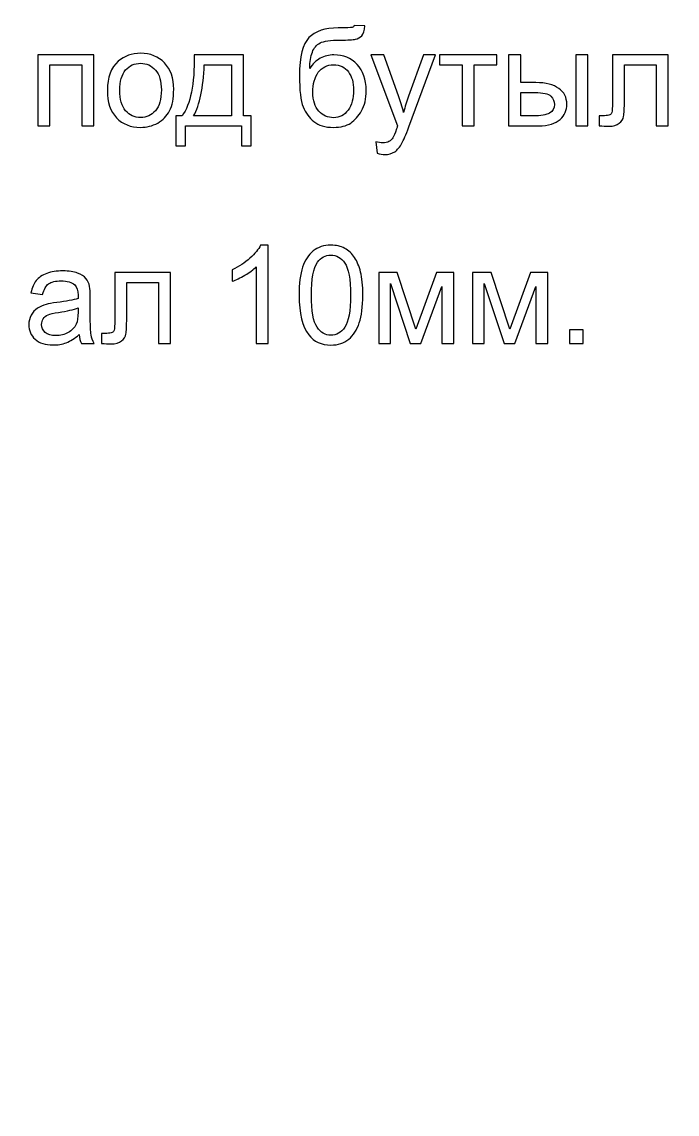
# Model space of a CAD drawing. Header units: centimetres. Extents: x -34 to 236, y -37 to 15.
# Drawn here: x -5.27 to -1.21, y 6.59 to 13.36 of the extents above; entities that cross this region are included whole.
import ezdxf

# ---------------------------------------------------------------- set-up
doc = ezdxf.new("R2010")
doc.units = ezdxf.units.CM
doc.header["$MEASUREMENT"] = 0
doc.layers.add('layer 1', color=7, linetype='Continuous')

msp = doc.modelspace()

# ---------------------------------------------------------------- linework, layer by layer
at = {"layer": 'layer 1', "color": 30, "lineweight": 5}
msp.add_open_spline([(-21.38481, 7.65379), (-21.38481, 7.65379), (-14.96455, 3.94708), (-14.96455, 3.94708), (-14.96455, 3.94708), (-14.93208, 3.92617), (-14.89959, 3.90529), (-14.86564, 3.88415), (-14.86564, 3.88415), (-14.8317, 3.86303), (-14.79628, 3.84168), (-14.76085, 3.81924), (-14.76085, 3.81924), (-14.72541, 3.79681), (-14.68997, 3.77328), (-14.65197, 3.74655), (-14.65197, 3.74655), (-14.61396, 3.71982), (-14.57339, 3.6899), (-14.53956, 3.66399), (-14.53956, 3.66399), (-14.50571, 3.63805), (-14.47859, 3.61609), (-14.45272, 3.59438), (-14.45272, 3.59438), (-14.42685, 3.57267), (-14.40223, 3.55121), (-14.37306, 3.52448), (-14.37306, 3.52448), (-14.34388, 3.49775), (-14.31018, 3.46576), (-14.27559, 3.43105), (-14.27559, 3.43105), (-14.24099, 3.39633), (-14.20552, 3.3589), (-14.17289, 3.32272), (-14.17289, 3.32272), (-14.14024, 3.28651), (-14.11043, 3.25155), (-14.08184, 3.2163), (-14.08184, 3.2163), (-14.05324, 3.18104), (-14.02586, 3.14549), (-13.99917, 3.10902), (-13.99917, 3.10902), (-13.97248, 3.07254), (-13.94648, 3.03515), (-13.92048, 2.9955), (-13.92048, 2.9955), (-13.89448, 2.95583), (-13.86847, 2.91396), (-13.84519, 2.87441), (-13.84519, 2.87441), (-13.8219, 2.83486), (-13.80131, 2.79762), (-13.7823, 2.76145), (-13.7823, 2.76145), (-13.76329, 2.72524), (-13.74586, 2.69009), (-13.72804, 2.65175), (-13.72804, 2.65175), (-13.7102, 2.61341), (-13.69199, 2.57192), (-13.67422, 2.52831), (-13.67422, 2.52831), (-13.65646, 2.48466), (-13.63917, 2.43889), (-13.6244, 2.39703), (-13.6244, 2.39703), (-13.60962, 2.35518), (-13.59738, 2.31724), (-13.58668, 2.2817), (-13.58668, 2.2817), (-13.57596, 2.24615), (-13.56677, 2.21304), (-13.55771, 2.17726), (-13.55771, 2.17726), (-13.54864, 2.14151), (-13.53971, 2.10312), (-13.53142, 2.05241), (-13.53142, 2.05241), (-13.52314, 2.00168), (-13.51551, 1.93861), (-13.50857, 1.88799), (-13.50857, 1.88799), (-13.50162, 1.83736), (-13.49535, 1.79916), (-13.48802, 1.75962), (-13.48802, 1.75962), (-13.48068, 1.72007), (-13.47228, 1.67917), (-13.46425, 1.64302), (-13.46425, 1.64302), (-13.45622, 1.6069), (-13.44857, 1.57552), (-13.43925, 1.54038), (-13.43925, 1.54038), (-13.42993, 1.50518), (-13.41892, 1.46623), (-13.4001, 1.40841), (-13.4001, 1.40841), (-13.38128, 1.35056), (-13.35462, 1.27391), (-13.33226, 1.21399), (-13.33226, 1.21399), (-13.3099, 1.15407), (-13.29181, 1.11092), (-13.26891, 1.06063), (-13.26891, 1.06063), (-13.246, 1.01037), (-13.21828, 0.95299), (-13.18912, 0.89703), (-13.18912, 0.89703), (-13.15997, 0.84103), (-13.12936, 0.78646), (-13.10237, 0.74059), (-13.10237, 0.74059), (-13.07539, 0.69474), (-13.05201, 0.65761), (-13.01928, 0.6094), (-13.01928, 0.6094), (-12.98654, 0.56119), (-12.94444, 0.50193), (-12.90424, 0.44866), (-12.90424, 0.44866), (-12.86404, 0.39538), (-12.82572, 0.34809), (-12.79233, 0.30855), (-12.79233, 0.30855), (-12.75895, 0.26904), (-12.73048, 0.23723), (-12.69498, 0.1998), (-12.69498, 0.1998), (-12.65947, 0.16235), (-12.61693, 0.11925), (-12.57595, 0.0798), (-12.57595, 0.0798), (-12.53498, 0.04032), (-12.49556, 0.00447), (-12.45842, -0.0279), (-12.45842, -0.0279), (-12.42128, -0.06029), (-12.3864, -0.0892), (-12.34761, -0.11975), (-12.34761, -0.11975), (-12.30881, -0.15029), (-12.26607, -0.18248), (-12.22335, -0.2147), (-12.22335, -0.2147), (-12.22335, -0.2147), (5.05836, -10.1923), (5.05836, -10.1923), (5.05836, -10.1923), (5.38704, -10.33902), (5.77683, -10.23017), (5.9814, -9.93177), (5.9814, -9.93177), (5.9814, -9.93177), (7.23732, -7.75645), (7.23732, -7.75645), (7.23732, -7.75645), (7.24265, -7.74614), (7.24823, -7.73593), (7.25408, -7.72579), (7.25408, -7.72579), (7.43465, -7.41305), (7.80648, -7.27954), (8.13653, -7.38772), (8.13653, -7.38772), (8.28797, -7.48001), (8.46587, -7.53317), (8.65619, -7.53317), (8.65619, -7.53317), (8.94778, -7.53317), (9.21023, -7.40836), (9.39302, -7.20926), (9.39302, -7.20926), (9.39302, -7.20926), (9.39321, -7.22909), (9.39321, -7.22909), (9.39321, -7.22909), (9.39321, -7.78136), (8.94549, -8.22907), (8.39321, -8.22907), (8.39321, -8.22907), (8.30835, -8.22907), (8.22595, -8.21849), (8.14727, -8.1986), (8.14727, -8.1986), (8.14727, -8.1986), (8.14289, -8.24775), (8.14289, -8.24775), (8.14289, -8.24775), (8.1453, -8.3048), (8.14653, -8.36217), (8.14653, -8.41983), (8.14653, -8.41983), (8.14653, -10.45931), (6.62019, -12.14226), (4.64753, -12.38876), (4.64753, -12.38876), (4.64753, -12.38876), (4.64753, -11.91789), (4.64753, -11.91789), (4.64753, -11.91789), (4.64753, -11.91789), (3.64753, -11.91789), (3.64753, -11.91789), (3.64753, -11.91789), (3.64753, -11.91789), (3.64753, -12.38903), (3.64753, -12.38903), (3.64753, -12.38903), (3.47728, -12.36782), (3.31034, -12.33594), (3.14743, -12.29405), (3.14743, -12.29405), (2.63213, -10.70813), (1.55369, -9.37612), (0.14813, -8.53399), (0.14813, -8.53399), (0.14785, -8.53384), (0.14757, -8.53368), (0.1473, -8.53351), (0.1473, -8.53351), (0.1473, -8.53351), (-0.04277, -8.42377), (-0.04277, -8.42377), (-0.04277, -8.42377), (-0.04277, -8.42377), (-7.14568, -4.32291), (-7.14568, -4.32291), (-7.14568, -4.32291), (-8.29333, -3.64643), (-9.3827, -3.26578), (-10.73773, -3.01222), (-10.73773, -3.01222), (-10.73773, -3.01222), (-10.73773, -2.51248), (-10.73773, -2.51248), (-10.73773, -2.51248), (-10.73773, -2.51248), (-11.73773, -2.51248), (-11.73773, -2.51248), (-11.73773, -2.51248), (-11.73773, -2.51248), (-11.73773, -3.01246), (-11.73773, -3.01246), (-11.73773, -3.01246), (-11.71145, -3.01246), (-11.90432, -3.01692), (-11.95026, -3.01692), (-11.95026, -3.01692), (-14.26294, -3.01692), (-16.20891, -1.44678), (-16.78028, 0.68567), (-16.78028, 0.68567), (-16.78028, 0.68567), (-16.72072, 0.68567), (-16.72072, 0.68567), (-16.72072, 0.68567), (-16.72072, 0.68567), (-16.24401, 0.68567), (-16.24401, 0.68567), (-16.24401, 0.68567), (-16.24401, 0.68567), (-16.24401, 1.68565), (-16.24401, 1.68565), (-16.24401, 1.68565), (-16.24401, 1.68565), (-16.7781, 1.68565), (-16.7781, 1.68565), (-16.7781, 1.68565), (-17.02297, 3.23192), (-17.97668, 4.54232), (-19.29587, 5.27352), (-19.29587, 5.27352), (-19.29587, 5.27352), (-20.00993, 5.68578), (-20.00993, 5.68578), (-20.00993, 5.68578), (-21.06535, 6.23549), (-22.16049, 6.64185), (-23.2721, 6.91107), (-23.2721, 6.91107), (-23.29895, 6.91705), (-23.32513, 6.92228), (-23.3505, 6.92675), (-23.3505, 6.92675), (-23.46111, 6.94618), (-23.5563, 6.95116), (-23.66959, 6.96183), (-23.66959, 6.96183), (-23.78282, 6.97247), (-23.91409, 6.98885), (-24.05089, 6.99344), (-24.05089, 6.99344), (-24.18764, 6.99805), (-24.32989, 6.9909), (-24.46233, 6.96044), (-24.46233, 6.96044), (-24.59478, 6.93002), (-24.71743, 6.87632), (-24.85482, 6.81953), (-24.85482, 6.81953), (-24.99217, 6.76275), (-25.14424, 6.70294), (-25.26448, 6.66385), (-25.26448, 6.66385), (-25.38471, 6.62477), (-25.4731, 6.60645), (-25.62402, 6.59339), (-25.62402, 6.59339), (-25.77495, 6.58033), (-25.98846, 6.57253), (-26.14668, 6.59445), (-26.14668, 6.59445), (-26.30489, 6.61639), (-26.40788, 6.66809), (-26.52648, 6.74006), (-26.52648, 6.74006), (-26.64505, 6.81203), (-26.77927, 6.90433), (-26.8893, 6.98517), (-26.8893, 6.98517), (-26.99934, 7.06601), (-27.08517, 7.13534), (-27.16441, 7.18722), (-27.16441, 7.18722), (-27.24359, 7.23911), (-27.31617, 7.27352), (-27.41002, 7.31942), (-27.41002, 7.31942), (-27.50383, 7.36533), (-27.6189, 7.42272), (-27.73145, 7.49183), (-27.73145, 7.49183), (-27.84399, 7.56095), (-27.954, 7.64177), (-28.06813, 7.75178), (-28.06813, 7.75178), (-28.18226, 7.86183), (-28.3005, 8.00099), (-28.39429, 8.1229), (-28.39429, 8.1229), (-28.48808, 8.24477), (-28.55748, 8.34933), (-28.59467, 8.46591), (-28.59467, 8.46591), (-28.63181, 8.58247), (-28.6368, 8.71099), (-28.6079, 8.80769), (-28.6079, 8.80769), (-28.57896, 8.90438), (-28.51613, 8.96928), (-28.42365, 9.03441), (-28.42365, 9.03441), (-28.33115, 9.09953), (-28.20894, 9.16493), (-28.05413, 9.23064), (-28.05413, 9.23064), (-27.89929, 9.29633), (-27.71179, 9.36232), (-27.46528, 9.43765), (-27.46528, 9.43765), (-27.21878, 9.51294), (-26.91323, 9.59756), (-26.69973, 9.68132), (-26.69973, 9.68132), (-26.48619, 9.76509), (-26.36466, 9.84799), (-26.25515, 9.93374), (-26.25515, 9.93374), (-26.14564, 10.0195), (-26.04808, 10.10808), (-25.96896, 10.21104), (-25.96896, 10.21104), (-25.88979, 10.31408), (-25.829, 10.43148), (-25.78822, 10.52829), (-25.78822, 10.52829), (-25.74741, 10.62511), (-25.72659, 10.70131), (-25.68527, 10.78348), (-25.68527, 10.78348), (-25.6439, 10.86569), (-25.58196, 10.95393), (-25.50136, 11.01894), (-25.50136, 11.01894), (-25.42073, 11.08401), (-25.32137, 11.1258), (-25.19749, 11.14739), (-25.19749, 11.14739), (-25.07363, 11.16898), (-24.9252, 11.17032), (-24.7745, 11.18924), (-24.7745, 11.18924), (-24.62378, 11.20815), (-24.47081, 11.24457), (-24.35631, 11.27777), (-24.35631, 11.27777), (-24.24177, 11.31097), (-24.16571, 11.34086), (-24.08727, 11.38542), (-24.08727, 11.38542), (-24.0088, 11.42999), (-23.92798, 11.48914), (-23.87131, 11.55983), (-23.87131, 11.55983), (-23.81466, 11.63047), (-23.7822, 11.7126), (-23.78207, 11.78565), (-23.78207, 11.78565), (-23.78191, 11.85871), (-23.8141, 11.92273), (-23.8522, 11.98667), (-23.8522, 11.98667), (-23.89029, 12.0506), (-23.93435, 12.11451), (-23.97621, 12.19888), (-23.97621, 12.19888), (-24.01807, 12.28325), (-24.05777, 12.38806), (-24.09221, 12.5105), (-24.09221, 12.5105), (-24.12663, 12.63292), (-24.15582, 12.77293), (-24.17221, 12.88968), (-24.17221, 12.88968), (-24.18861, 13.00642), (-24.19222, 13.0999), (-24.18901, 13.17007), (-24.18901, 13.17007), (-24.18578, 13.24023), (-24.17571, 13.28709), (-24.13826, 13.31665), (-24.13826, 13.31665), (-24.10081, 13.34622), (-24.03594, 13.3585), (-23.81942, 13.21138), (-23.81942, 13.21138), (-23.60292, 13.06435), (-23.2347, 12.75793), (-22.85704, 12.43698), (-22.85704, 12.43698), (-22.47938, 12.11603), (-22.09226, 11.78056), (-21.68255, 11.39853), (-21.68255, 11.39853), (-21.27282, 11.0165), (-20.84052, 10.58792), (-20.59868, 10.32418), (-20.59868, 10.32418), (-20.35687, 10.06045), (-20.30553, 9.96151), (-20.27816, 9.86825), (-20.27816, 9.86825), (-20.2508, 9.775), (-20.2474, 9.68736), (-20.41307, 9.36437), (-20.41307, 9.36437), (-20.57871, 9.04142), (-20.91349, 8.48315), (-21.11408, 8.14232), (-21.11408, 8.14232), (-21.26758, 7.88153), (-21.34256, 7.74805), (-21.38481, 7.65379)], degree=3, knots=[0, 0, 0, 0, 0.008547, 0.008547, 0.008547, 0.008547, 0.017094, 0.017094, 0.017094, 0.017094, 0.025641, 0.025641, 0.025641, 0.025641, 0.034188, 0.034188, 0.034188, 0.034188, 0.042735, 0.042735, 0.042735, 0.042735, 0.0512821, 0.0512821, 0.0512821, 0.0512821, 0.0598291, 0.0598291, 0.0598291, 0.0598291, 0.0683761, 0.0683761, 0.0683761, 0.0683761, 0.0769231, 0.0769231, 0.0769231, 0.0769231, 0.0854701, 0.0854701, 0.0854701, 0.0854701, 0.0940171, 0.0940171, 0.0940171, 0.0940171, 0.1025641, 0.1025641, 0.1025641, 0.1025641, 0.1111111, 0.1111111, 0.1111111, 0.1111111, 0.1196581, 0.1196581, 0.1196581, 0.1196581, 0.1282051, 0.1282051, 0.1282051, 0.1282051, 0.1367521, 0.1367521, 0.1367521, 0.1367521, 0.1452991, 0.1452991, 0.1452991, 0.1452991, 0.1538462, 0.1538462, 0.1538462, 0.1538462, 0.1623932, 0.1623932, 0.1623932, 0.1623932, 0.1709402, 0.1709402, 0.1709402, 0.1709402, 0.1794872, 0.1794872, 0.1794872, 0.1794872, 0.1880342, 0.1880342, 0.1880342, 0.1880342, 0.1965812, 0.1965812, 0.1965812, 0.1965812, 0.2051282, 0.2051282, 0.2051282, 0.2051282, 0.2136752, 0.2136752, 0.2136752, 0.2136752, 0.2222222, 0.2222222, 0.2222222, 0.2222222, 0.2307692, 0.2307692, 0.2307692, 0.2307692, 0.2393162, 0.2393162, 0.2393162, 0.2393162, 0.2478632, 0.2478632, 0.2478632, 0.2478632, 0.2564103, 0.2564103, 0.2564103, 0.2564103, 0.2649573, 0.2649573, 0.2649573, 0.2649573, 0.2735043, 0.2735043, 0.2735043, 0.2735043, 0.2820513, 0.2820513, 0.2820513, 0.2820513, 0.2905983, 0.2905983, 0.2905983, 0.2905983, 0.2991453, 0.2991453, 0.2991453, 0.2991453, 0.3076923, 0.3076923, 0.3076923, 0.3076923, 0.3162393, 0.3162393, 0.3162393, 0.3162393, 0.3247863, 0.3247863, 0.3247863, 0.3247863, 0.3333333, 0.3333333, 0.3333333, 0.3333333, 0.3418803, 0.3418803, 0.3418803, 0.3418803, 0.3504274, 0.3504274, 0.3504274, 0.3504274, 0.3589744, 0.3589744, 0.3589744, 0.3589744, 0.3675214, 0.3675214, 0.3675214, 0.3675214, 0.3760684, 0.3760684, 0.3760684, 0.3760684, 0.3846154, 0.3846154, 0.3846154, 0.3846154, 0.3931624, 0.3931624, 0.3931624, 0.3931624, 0.4017094, 0.4017094, 0.4017094, 0.4017094, 0.4102564, 0.4102564, 0.4102564, 0.4102564, 0.4188034, 0.4188034, 0.4188034, 0.4188034, 0.4273504, 0.4273504, 0.4273504, 0.4273504, 0.4358974, 0.4358974, 0.4358974, 0.4358974, 0.4444444, 0.4444444, 0.4444444, 0.4444444, 0.4529915, 0.4529915, 0.4529915, 0.4529915, 0.4615385, 0.4615385, 0.4615385, 0.4615385, 0.4700855, 0.4700855, 0.4700855, 0.4700855, 0.4786325, 0.4786325, 0.4786325, 0.4786325, 0.4871795, 0.4871795, 0.4871795, 0.4871795, 0.4957265, 0.4957265, 0.4957265, 0.4957265, 0.5042735, 0.5042735, 0.5042735, 0.5042735, 0.5128205, 0.5128205, 0.5128205, 0.5128205, 0.5213675, 0.5213675, 0.5213675, 0.5213675, 0.5299145, 0.5299145, 0.5299145, 0.5299145, 0.5384615, 0.5384615, 0.5384615, 0.5384615, 0.5470085, 0.5470085, 0.5470085, 0.5470085, 0.5555556, 0.5555556, 0.5555556, 0.5555556, 0.5641026, 0.5641026, 0.5641026, 0.5641026, 0.5726496, 0.5726496, 0.5726496, 0.5726496, 0.5811966, 0.5811966, 0.5811966, 0.5811966, 0.5897436, 0.5897436, 0.5897436, 0.5897436, 0.5982906, 0.5982906, 0.5982906, 0.5982906, 0.6068376, 0.6068376, 0.6068376, 0.6068376, 0.6153846, 0.6153846, 0.6153846, 0.6153846, 0.6239316, 0.6239316, 0.6239316, 0.6239316, 0.6324786, 0.6324786, 0.6324786, 0.6324786, 0.6410256, 0.6410256, 0.6410256, 0.6410256, 0.6495726, 0.6495726, 0.6495726, 0.6495726, 0.6581197, 0.6581197, 0.6581197, 0.6581197, 0.6666667, 0.6666667, 0.6666667, 0.6666667, 0.6752137, 0.6752137, 0.6752137, 0.6752137, 0.6837607, 0.6837607, 0.6837607, 0.6837607, 0.6923077, 0.6923077, 0.6923077, 0.6923077, 0.7008547, 0.7008547, 0.7008547, 0.7008547, 0.7094017, 0.7094017, 0.7094017, 0.7094017, 0.7179487, 0.7179487, 0.7179487, 0.7179487, 0.7264957, 0.7264957, 0.7264957, 0.7264957, 0.7350427, 0.7350427, 0.7350427, 0.7350427, 0.7435897, 0.7435897, 0.7435897, 0.7435897, 0.7521368, 0.7521368, 0.7521368, 0.7521368, 0.7606838, 0.7606838, 0.7606838, 0.7606838, 0.7692308, 0.7692308, 0.7692308, 0.7692308, 0.7777778, 0.7777778, 0.7777778, 0.7777778, 0.7863248, 0.7863248, 0.7863248, 0.7863248, 0.7948718, 0.7948718, 0.7948718, 0.7948718, 0.8034188, 0.8034188, 0.8034188, 0.8034188, 0.8119658, 0.8119658, 0.8119658, 0.8119658, 0.8205128, 0.8205128, 0.8205128, 0.8205128, 0.8290598, 0.8290598, 0.8290598, 0.8290598, 0.8376068, 0.8376068, 0.8376068, 0.8376068, 0.8461538, 0.8461538, 0.8461538, 0.8461538, 0.8547009, 0.8547009, 0.8547009, 0.8547009, 0.8632479, 0.8632479, 0.8632479, 0.8632479, 0.8717949, 0.8717949, 0.8717949, 0.8717949, 0.8803419, 0.8803419, 0.8803419, 0.8803419, 0.8888889, 0.8888889, 0.8888889, 0.8888889, 0.8974359, 0.8974359, 0.8974359, 0.8974359, 0.9059829, 0.9059829, 0.9059829, 0.9059829, 0.9145299, 0.9145299, 0.9145299, 0.9145299, 0.9230769, 0.9230769, 0.9230769, 0.9230769, 0.9316239, 0.9316239, 0.9316239, 0.9316239, 0.9401709, 0.9401709, 0.9401709, 0.9401709, 0.9487179, 0.9487179, 0.9487179, 0.9487179, 0.957265, 0.957265, 0.957265, 0.957265, 0.965812, 0.965812, 0.965812, 0.965812, 0.974359, 0.974359, 0.974359, 0.974359, 0.982906, 0.982906, 0.982906, 0.982906, 0.991453, 0.991453, 0.991453, 0.991453, 1, 1, 1, 1], dxfattribs=at)
at = {"layer": 'layer 1'}
for points, knots in [([(-3.21012, 13.33512), (-3.21012, 13.33512), (-3.14436, 13.33441), (-3.14436, 13.33441), (-3.14436, 13.33441), (-3.14746, 13.30492), (-3.15395, 13.28432), (-3.16411, 13.27275), (-3.16411, 13.27275), (-3.17413, 13.26118), (-3.18712, 13.2537), (-3.20292, 13.25045), (-3.20292, 13.25045), (-3.21872, 13.24706), (-3.24977, 13.24551), (-3.29619, 13.24551), (-3.29619, 13.24551), (-3.35758, 13.24551), (-3.39949, 13.23959), (-3.42178, 13.22773), (-3.42178, 13.22773), (-3.44408, 13.21588), (-3.46017, 13.19683), (-3.4699, 13.17086), (-3.4699, 13.17086), (-3.47978, 13.14476), (-3.48514, 13.11131), (-3.48627, 13.07025), (-3.48627, 13.07025), (-3.4675, 13.09805), (-3.44563, 13.11893), (-3.42051, 13.13276), (-3.42051, 13.13276), (-3.39554, 13.14673), (-3.36717, 13.15365), (-3.33585, 13.15365), (-3.33585, 13.15365), (-3.27827, 13.15365), (-3.23058, 13.13389), (-3.19276, 13.09438), (-3.19276, 13.09438), (-3.15508, 13.05487), (-3.13617, 13.00125), (-3.13617, 12.9338), (-3.13617, 12.9338), (-3.13617, 12.88243), (-3.14563, 12.84052), (-3.16468, 12.80764), (-3.16468, 12.80764), (-3.18373, 12.7749), (-3.20617, 12.7495), (-3.23227, 12.73158), (-3.23227, 12.73158), (-3.25824, 12.71366), (-3.2938, 12.70477), (-3.33867, 12.70477), (-3.33867, 12.70477), (-3.39074, 12.70477), (-3.43138, 12.71663), (-3.46031, 12.74047), (-3.46031, 12.74047), (-3.48924, 12.76432), (-3.51139, 12.7948), (-3.52677, 12.83205), (-3.52677, 12.83205), (-3.54229, 12.86931), (-3.54991, 12.93408), (-3.54991, 13.02637), (-3.54991, 13.02637), (-3.54991, 13.14236), (-3.5303, 13.22054), (-3.49107, 13.26075), (-3.49107, 13.26075), (-3.45184, 13.30097), (-3.3913, 13.32115), (-3.30974, 13.32115), (-3.30974, 13.32115), (-3.25908, 13.32115), (-3.2303, 13.32199), (-3.22338, 13.32355), (-3.22338, 13.32355), (-3.21647, 13.32524), (-3.21209, 13.32919), (-3.21012, 13.33512)], [0, 0, 0, 0, 0.047619, 0.047619, 0.047619, 0.047619, 0.0952381, 0.0952381, 0.0952381, 0.0952381, 0.1428571, 0.1428571, 0.1428571, 0.1428571, 0.1904762, 0.1904762, 0.1904762, 0.1904762, 0.2380952, 0.2380952, 0.2380952, 0.2380952, 0.2857143, 0.2857143, 0.2857143, 0.2857143, 0.3333333, 0.3333333, 0.3333333, 0.3333333, 0.3809524, 0.3809524, 0.3809524, 0.3809524, 0.4285714, 0.4285714, 0.4285714, 0.4285714, 0.4761905, 0.4761905, 0.4761905, 0.4761905, 0.5238095, 0.5238095, 0.5238095, 0.5238095, 0.5714286, 0.5714286, 0.5714286, 0.5714286, 0.6190476, 0.6190476, 0.6190476, 0.6190476, 0.6666667, 0.6666667, 0.6666667, 0.6666667, 0.7142857, 0.7142857, 0.7142857, 0.7142857, 0.7619048, 0.7619048, 0.7619048, 0.7619048, 0.8095238, 0.8095238, 0.8095238, 0.8095238, 0.8571429, 0.8571429, 0.8571429, 0.8571429, 0.9047619, 0.9047619, 0.9047619, 0.9047619, 0.952381, 0.952381, 0.952381, 0.952381, 1, 1, 1, 1]), ([(-5.17142, 13.15365), (-5.17142, 13.15365), (-4.82485, 13.15365), (-4.82485, 13.15365), (-4.82485, 13.15365), (-4.82485, 13.15365), (-4.82485, 12.71465), (-4.82485, 12.71465), (-4.82485, 12.71465), (-4.82485, 12.71465), (-4.89935, 12.71465), (-4.89935, 12.71465), (-4.89935, 12.71465), (-4.89935, 12.71465), (-4.89935, 13.09212), (-4.89935, 13.09212), (-4.89935, 13.09212), (-4.89935, 13.09212), (-5.09691, 13.09212), (-5.09691, 13.09212), (-5.09691, 13.09212), (-5.09691, 13.09212), (-5.09691, 12.71465), (-5.09691, 12.71465), (-5.09691, 12.71465), (-5.09691, 12.71465), (-5.17142, 12.71465), (-5.17142, 12.71465), (-5.17142, 12.71465), (-5.17142, 12.71465), (-5.17142, 13.15365), (-5.17142, 13.15365)], [0, 0, 0, 0, 0.125, 0.125, 0.125, 0.125, 0.25, 0.25, 0.25, 0.25, 0.375, 0.375, 0.375, 0.375, 0.5, 0.5, 0.5, 0.5, 0.625, 0.625, 0.625, 0.625, 0.75, 0.75, 0.75, 0.75, 0.875, 0.875, 0.875, 0.875, 1, 1, 1, 1]), ([(-4.74103, 12.93422), (-4.74103, 13.0155), (-4.71845, 13.07575), (-4.67315, 13.11484), (-4.67315, 13.11484), (-4.63548, 13.1473), (-4.58947, 13.16367), (-4.53515, 13.16367), (-4.53515, 13.16367), (-4.47475, 13.16367), (-4.42536, 13.14391), (-4.38712, 13.10426), (-4.38712, 13.10426), (-4.34874, 13.06475), (-4.32969, 13.01014), (-4.32969, 12.94043), (-4.32969, 12.94043), (-4.32969, 12.88384), (-4.33815, 12.83939), (-4.35509, 12.80708), (-4.35509, 12.80708), (-4.37202, 12.77462), (-4.39672, 12.7495), (-4.42903, 12.73158), (-4.42903, 12.73158), (-4.46149, 12.71366), (-4.49676, 12.70477), (-4.53515, 12.70477), (-4.53515, 12.70477), (-4.59653, 12.70477), (-4.6462, 12.72439), (-4.68416, 12.7639), (-4.68416, 12.7639), (-4.72212, 12.80327), (-4.74103, 12.86), (-4.74103, 12.93422)], [0, 0, 0, 0, 0.1111111, 0.1111111, 0.1111111, 0.1111111, 0.2222222, 0.2222222, 0.2222222, 0.2222222, 0.3333333, 0.3333333, 0.3333333, 0.3333333, 0.4444444, 0.4444444, 0.4444444, 0.4444444, 0.5555556, 0.5555556, 0.5555556, 0.5555556, 0.6666667, 0.6666667, 0.6666667, 0.6666667, 0.7777778, 0.7777778, 0.7777778, 0.7777778, 0.8888889, 0.8888889, 0.8888889, 0.8888889, 1, 1, 1, 1]), ([(-4.20227, 13.15365), (-4.20227, 13.15365), (-3.89634, 13.15365), (-3.89634, 13.15365), (-3.89634, 13.15365), (-3.89634, 13.15365), (-3.89634, 12.77589), (-3.89634, 12.77589), (-3.89634, 12.77589), (-3.89634, 12.77589), (-3.84892, 12.77589), (-3.84892, 12.77589), (-3.84892, 12.77589), (-3.84892, 12.77589), (-3.84892, 12.59019), (-3.84892, 12.59019), (-3.84892, 12.59019), (-3.84892, 12.59019), (-3.91003, 12.59019), (-3.91003, 12.59019), (-3.91003, 12.59019), (-3.91003, 12.59019), (-3.91003, 12.71465), (-3.91003, 12.71465), (-3.91003, 12.71465), (-3.91003, 12.71465), (-4.25561, 12.71465), (-4.25561, 12.71465), (-4.25561, 12.71465), (-4.25561, 12.71465), (-4.25561, 12.59019), (-4.25561, 12.59019), (-4.25561, 12.59019), (-4.25561, 12.59019), (-4.31685, 12.59019), (-4.31685, 12.59019), (-4.31685, 12.59019), (-4.31685, 12.59019), (-4.31685, 12.77589), (-4.31685, 12.77589), (-4.31685, 12.77589), (-4.31685, 12.77589), (-4.27762, 12.77589), (-4.27762, 12.77589), (-4.27762, 12.77589), (-4.22527, 12.84701), (-4.20015, 12.97288), (-4.20227, 13.15365)], [0, 0, 0, 0, 0.0833333, 0.0833333, 0.0833333, 0.0833333, 0.1666667, 0.1666667, 0.1666667, 0.1666667, 0.25, 0.25, 0.25, 0.25, 0.3333333, 0.3333333, 0.3333333, 0.3333333, 0.4166667, 0.4166667, 0.4166667, 0.4166667, 0.5, 0.5, 0.5, 0.5, 0.5833333, 0.5833333, 0.5833333, 0.5833333, 0.6666667, 0.6666667, 0.6666667, 0.6666667, 0.75, 0.75, 0.75, 0.75, 0.8333333, 0.8333333, 0.8333333, 0.8333333, 0.9166667, 0.9166667, 0.9166667, 0.9166667, 1, 1, 1, 1]), ([(-3.06873, 12.5456), (-3.06873, 12.5456), (-3.07705, 12.61545), (-3.07705, 12.61545), (-3.07705, 12.61545), (-3.06068, 12.61107), (-3.04657, 12.60882), (-3.03444, 12.60882), (-3.03444, 12.60882), (-3.01793, 12.60882), (-3.00466, 12.61164), (-2.99478, 12.61714), (-2.99478, 12.61714), (-2.98477, 12.62265), (-2.97672, 12.63027), (-2.97037, 12.64028), (-2.97037, 12.64028), (-2.96557, 12.64762), (-2.95809, 12.66611), (-2.94765, 12.6956), (-2.94765, 12.6956), (-2.94624, 12.69983), (-2.94398, 12.70576), (-2.94102, 12.7138), (-2.94102, 12.7138), (-2.94102, 12.7138), (-3.10753, 13.15365), (-3.10753, 13.15365), (-3.10753, 13.15365), (-3.10753, 13.15365), (-3.02738, 13.15365), (-3.02738, 13.15365), (-3.02738, 13.15365), (-3.02738, 13.15365), (-2.93594, 12.89951), (-2.93594, 12.89951), (-2.93594, 12.89951), (-2.92423, 12.86719), (-2.9135, 12.83332), (-2.90419, 12.79776), (-2.90419, 12.79776), (-2.89558, 12.83191), (-2.88542, 12.86522), (-2.87357, 12.89781), (-2.87357, 12.89781), (-2.87357, 12.89781), (-2.77973, 13.15365), (-2.77973, 13.15365), (-2.77973, 13.15365), (-2.77973, 13.15365), (-2.70536, 13.15365), (-2.70536, 13.15365), (-2.70536, 13.15365), (-2.70536, 13.15365), (-2.8723, 12.70717), (-2.8723, 12.70717), (-2.8723, 12.70717), (-2.89022, 12.65891), (-2.90419, 12.62575), (-2.91407, 12.60755), (-2.91407, 12.60755), (-2.92733, 12.58299), (-2.94243, 12.56507), (-2.95951, 12.55364), (-2.95951, 12.55364), (-2.97672, 12.54221), (-2.99704, 12.53643), (-3.02075, 12.53643), (-3.02075, 12.53643), (-3.03514, 12.53643), (-3.05109, 12.53953), (-3.06873, 12.5456)], [0, 0, 0, 0, 0.0555556, 0.0555556, 0.0555556, 0.0555556, 0.1111111, 0.1111111, 0.1111111, 0.1111111, 0.1666667, 0.1666667, 0.1666667, 0.1666667, 0.2222222, 0.2222222, 0.2222222, 0.2222222, 0.2777778, 0.2777778, 0.2777778, 0.2777778, 0.3333333, 0.3333333, 0.3333333, 0.3333333, 0.3888889, 0.3888889, 0.3888889, 0.3888889, 0.4444444, 0.4444444, 0.4444444, 0.4444444, 0.5, 0.5, 0.5, 0.5, 0.5555556, 0.5555556, 0.5555556, 0.5555556, 0.6111111, 0.6111111, 0.6111111, 0.6111111, 0.6666667, 0.6666667, 0.6666667, 0.6666667, 0.7222222, 0.7222222, 0.7222222, 0.7222222, 0.7777778, 0.7777778, 0.7777778, 0.7777778, 0.8333333, 0.8333333, 0.8333333, 0.8333333, 0.8888889, 0.8888889, 0.8888889, 0.8888889, 0.9444444, 0.9444444, 0.9444444, 0.9444444, 1, 1, 1, 1]), ([(-2.68222, 13.15365), (-2.68222, 13.15365), (-2.32535, 13.15365), (-2.32535, 13.15365), (-2.32535, 13.15365), (-2.32535, 13.15365), (-2.32535, 13.09212), (-2.32535, 13.09212), (-2.32535, 13.09212), (-2.32535, 13.09212), (-2.46674, 13.09212), (-2.46674, 13.09212), (-2.46674, 13.09212), (-2.46674, 13.09212), (-2.46674, 12.71465), (-2.46674, 12.71465), (-2.46674, 12.71465), (-2.46674, 12.71465), (-2.54082, 12.71465), (-2.54082, 12.71465), (-2.54082, 12.71465), (-2.54082, 12.71465), (-2.54082, 13.09212), (-2.54082, 13.09212), (-2.54082, 13.09212), (-2.54082, 13.09212), (-2.68222, 13.09212), (-2.68222, 13.09212), (-2.68222, 13.09212), (-2.68222, 13.09212), (-2.68222, 13.15365), (-2.68222, 13.15365)], [0, 0, 0, 0, 0.125, 0.125, 0.125, 0.125, 0.25, 0.25, 0.25, 0.25, 0.375, 0.375, 0.375, 0.375, 0.5, 0.5, 0.5, 0.5, 0.625, 0.625, 0.625, 0.625, 0.75, 0.75, 0.75, 0.75, 0.875, 0.875, 0.875, 0.875, 1, 1, 1, 1]), ([(-2.25268, 13.15365), (-2.25268, 13.15365), (-2.17817, 13.15365), (-2.17817, 13.15365), (-2.17817, 13.15365), (-2.17817, 13.15365), (-2.17817, 12.9822), (-2.17817, 12.9822), (-2.17817, 12.9822), (-2.17817, 12.9822), (-2.08391, 12.9822), (-2.08391, 12.9822), (-2.08391, 12.9822), (-2.02252, 12.9822), (-1.97511, 12.9702), (-1.94195, 12.94636), (-1.94195, 12.94636), (-1.90879, 12.92251), (-1.89214, 12.88963), (-1.89214, 12.84772), (-1.89214, 12.84772), (-1.89214, 12.81117), (-1.90597, 12.7797), (-1.93377, 12.75374), (-1.93377, 12.75374), (-1.96142, 12.72763), (-2.00573, 12.71465), (-2.06655, 12.71465), (-2.06655, 12.71465), (-2.06655, 12.71465), (-2.25268, 12.71465), (-2.25268, 12.71465), (-2.25268, 12.71465), (-2.25268, 12.71465), (-2.25268, 13.15365), (-2.25268, 13.15365)], [0, 0, 0, 0, 0.1111111, 0.1111111, 0.1111111, 0.1111111, 0.2222222, 0.2222222, 0.2222222, 0.2222222, 0.3333333, 0.3333333, 0.3333333, 0.3333333, 0.4444444, 0.4444444, 0.4444444, 0.4444444, 0.5555556, 0.5555556, 0.5555556, 0.5555556, 0.6666667, 0.6666667, 0.6666667, 0.6666667, 0.7777778, 0.7777778, 0.7777778, 0.7777778, 0.8888889, 0.8888889, 0.8888889, 0.8888889, 1, 1, 1, 1]), ([(-1.8364, 13.15365), (-1.8364, 13.15365), (-1.76189, 13.15365), (-1.76189, 13.15365), (-1.76189, 13.15365), (-1.76189, 13.15365), (-1.76189, 12.71465), (-1.76189, 12.71465), (-1.76189, 12.71465), (-1.76189, 12.71465), (-1.8364, 12.71465), (-1.8364, 12.71465), (-1.8364, 12.71465), (-1.8364, 12.71465), (-1.8364, 13.15365), (-1.8364, 13.15365)], [0, 0, 0, 0, 0.25, 0.25, 0.25, 0.25, 0.5, 0.5, 0.5, 0.5, 0.75, 0.75, 0.75, 0.75, 1, 1, 1, 1]), ([(-1.60935, 13.15365), (-1.60935, 13.15365), (-1.26363, 13.15365), (-1.26363, 13.15365), (-1.26363, 13.15365), (-1.26363, 13.15365), (-1.26363, 12.71465), (-1.26363, 12.71465), (-1.26363, 12.71465), (-1.26363, 12.71465), (-1.33771, 12.71465), (-1.33771, 12.71465), (-1.33771, 12.71465), (-1.33771, 12.71465), (-1.33771, 13.09212), (-1.33771, 13.09212), (-1.33771, 13.09212), (-1.33771, 13.09212), (-1.53485, 13.09212), (-1.53485, 13.09212), (-1.53485, 13.09212), (-1.53485, 13.09212), (-1.53485, 12.8734), (-1.53485, 12.8734), (-1.53485, 12.8734), (-1.53485, 12.82246), (-1.53654, 12.78873), (-1.53979, 12.77251), (-1.53979, 12.77251), (-1.54317, 12.75628), (-1.5522, 12.74203), (-1.56716, 12.72989), (-1.56716, 12.72989), (-1.58198, 12.71775), (-1.60357, 12.71169), (-1.63165, 12.71169), (-1.63165, 12.71169), (-1.64901, 12.71169), (-1.66904, 12.71282), (-1.69162, 12.71507), (-1.69162, 12.71507), (-1.69162, 12.71507), (-1.69162, 12.77702), (-1.69162, 12.77702), (-1.69162, 12.77702), (-1.69162, 12.77702), (-1.65888, 12.77702), (-1.65888, 12.77702), (-1.65888, 12.77702), (-1.6435, 12.77702), (-1.6325, 12.77871), (-1.62586, 12.78182), (-1.62586, 12.78182), (-1.61923, 12.78506), (-1.61486, 12.79), (-1.6126, 12.79692), (-1.6126, 12.79692), (-1.61034, 12.80383), (-1.60935, 12.82627), (-1.60935, 12.86437), (-1.60935, 12.86437), (-1.60935, 12.86437), (-1.60935, 13.15365), (-1.60935, 13.15365)], [0, 0, 0, 0, 0.0625, 0.0625, 0.0625, 0.0625, 0.125, 0.125, 0.125, 0.125, 0.1875, 0.1875, 0.1875, 0.1875, 0.25, 0.25, 0.25, 0.25, 0.3125, 0.3125, 0.3125, 0.3125, 0.375, 0.375, 0.375, 0.375, 0.4375, 0.4375, 0.4375, 0.4375, 0.5, 0.5, 0.5, 0.5, 0.5625, 0.5625, 0.5625, 0.5625, 0.625, 0.625, 0.625, 0.625, 0.6875, 0.6875, 0.6875, 0.6875, 0.75, 0.75, 0.75, 0.75, 0.8125, 0.8125, 0.8125, 0.8125, 0.875, 0.875, 0.875, 0.875, 0.9375, 0.9375, 0.9375, 0.9375, 1, 1, 1, 1]), ([(-4.66455, 12.93422), (-4.66455, 12.87792), (-4.65227, 12.83586), (-4.62772, 12.80792), (-4.62772, 12.80792), (-4.60316, 12.77984), (-4.57226, 12.76587), (-4.53515, 12.76587), (-4.53515, 12.76587), (-4.49818, 12.76587), (-4.46741, 12.77998), (-4.44286, 12.80807), (-4.44286, 12.80807), (-4.41845, 12.83615), (-4.40617, 12.87905), (-4.40617, 12.93662), (-4.40617, 12.93662), (-4.40617, 12.99095), (-4.41845, 13.03215), (-4.44314, 13.06009), (-4.44314, 13.06009), (-4.46784, 13.08803), (-4.49846, 13.102), (-4.53515, 13.102), (-4.53515, 13.102), (-4.57226, 13.102), (-4.60316, 13.08803), (-4.62772, 13.06023), (-4.62772, 13.06023), (-4.65227, 13.03243), (-4.66455, 12.99038), (-4.66455, 12.93422)], [0, 0, 0, 0, 0.125, 0.125, 0.125, 0.125, 0.25, 0.25, 0.25, 0.25, 0.375, 0.375, 0.375, 0.375, 0.5, 0.5, 0.5, 0.5, 0.625, 0.625, 0.625, 0.625, 0.75, 0.75, 0.75, 0.75, 0.875, 0.875, 0.875, 0.875, 1, 1, 1, 1]), ([(-4.14032, 13.09212), (-4.14582, 12.9496), (-4.16784, 12.84419), (-4.2065, 12.77589), (-4.2065, 12.77589), (-4.2065, 12.77589), (-3.97042, 12.77589), (-3.97042, 12.77589), (-3.97042, 12.77589), (-3.97042, 12.77589), (-3.97042, 13.09212), (-3.97042, 13.09212), (-3.97042, 13.09212), (-3.97042, 13.09212), (-4.14032, 13.09212), (-4.14032, 13.09212)], [0, 0, 0, 0, 0.25, 0.25, 0.25, 0.25, 0.5, 0.5, 0.5, 0.5, 0.75, 0.75, 0.75, 0.75, 1, 1, 1, 1]), ([(-3.21393, 12.93577), (-3.21393, 12.98163), (-3.22465, 13.01903), (-3.24638, 13.04824), (-3.24638, 13.04824), (-3.26797, 13.07745), (-3.29845, 13.09212), (-3.33782, 13.09212), (-3.33782, 13.09212), (-3.37889, 13.09212), (-3.41064, 13.0766), (-3.43293, 13.04584), (-3.43293, 13.04584), (-3.45523, 13.01494), (-3.46652, 12.97373), (-3.46652, 12.92223), (-3.46652, 12.92223), (-3.46652, 12.87114), (-3.4541, 12.8322), (-3.4294, 12.80524), (-3.4294, 12.80524), (-3.40485, 12.77815), (-3.37437, 12.76474), (-3.33825, 12.76474), (-3.33825, 12.76474), (-3.30142, 12.76474), (-3.27136, 12.78027), (-3.24836, 12.81159), (-3.24836, 12.81159), (-3.22536, 12.84292), (-3.21393, 12.88427), (-3.21393, 12.93577)], [0, 0, 0, 0, 0.125, 0.125, 0.125, 0.125, 0.25, 0.25, 0.25, 0.25, 0.375, 0.375, 0.375, 0.375, 0.5, 0.5, 0.5, 0.5, 0.625, 0.625, 0.625, 0.625, 0.75, 0.75, 0.75, 0.75, 0.875, 0.875, 0.875, 0.875, 1, 1, 1, 1]), ([(-2.17817, 12.77589), (-2.17817, 12.77589), (-2.10014, 12.77589), (-2.10014, 12.77589), (-2.10014, 12.77589), (-2.053, 12.77589), (-2.01928, 12.78168), (-1.99924, 12.79325), (-1.99924, 12.79325), (-1.97906, 12.80482), (-1.96904, 12.82288), (-1.96904, 12.84729), (-1.96904, 12.84729), (-1.96904, 12.86635), (-1.97652, 12.88328), (-1.99134, 12.89824), (-1.99134, 12.89824), (-2.0063, 12.91305), (-2.03918, 12.92053), (-2.09012, 12.92053), (-2.09012, 12.92053), (-2.09012, 12.92053), (-2.17817, 12.92053), (-2.17817, 12.92053), (-2.17817, 12.92053), (-2.17817, 12.92053), (-2.17817, 12.77589), (-2.17817, 12.77589)], [0, 0, 0, 0, 0.1428571, 0.1428571, 0.1428571, 0.1428571, 0.2857143, 0.2857143, 0.2857143, 0.2857143, 0.4285714, 0.4285714, 0.4285714, 0.4285714, 0.5714286, 0.5714286, 0.5714286, 0.5714286, 0.7142857, 0.7142857, 0.7142857, 0.7142857, 0.8571429, 0.8571429, 0.8571429, 0.8571429, 1, 1, 1, 1]), ([(-3.74297, 11.36649), (-3.74297, 11.36649), (-3.81733, 11.36649), (-3.81733, 11.36649), (-3.81733, 11.36649), (-3.81733, 11.36649), (-3.81733, 11.84063), (-3.81733, 11.84063), (-3.81733, 11.84063), (-3.83525, 11.82355), (-3.85868, 11.80648), (-3.88775, 11.7894), (-3.88775, 11.7894), (-3.91696, 11.77233), (-3.94306, 11.75949), (-3.9662, 11.75102), (-3.9662, 11.75102), (-3.9662, 11.75102), (-3.9662, 11.82285), (-3.9662, 11.82285), (-3.9662, 11.82285), (-3.92458, 11.84246), (-3.88817, 11.86617), (-3.85698, 11.89397), (-3.85698, 11.89397), (-3.82594, 11.92191), (-3.80378, 11.94886), (-3.7908, 11.9751), (-3.7908, 11.9751), (-3.7908, 11.9751), (-3.74297, 11.9751), (-3.74297, 11.9751), (-3.74297, 11.9751), (-3.74297, 11.9751), (-3.74297, 11.36649), (-3.74297, 11.36649)], [0, 0, 0, 0, 0.1111111, 0.1111111, 0.1111111, 0.1111111, 0.2222222, 0.2222222, 0.2222222, 0.2222222, 0.3333333, 0.3333333, 0.3333333, 0.3333333, 0.4444444, 0.4444444, 0.4444444, 0.4444444, 0.5555556, 0.5555556, 0.5555556, 0.5555556, 0.6666667, 0.6666667, 0.6666667, 0.6666667, 0.7777778, 0.7777778, 0.7777778, 0.7777778, 0.8888889, 0.8888889, 0.8888889, 0.8888889, 1, 1, 1, 1]), ([(-3.55232, 11.66536), (-3.55232, 11.73705), (-3.54499, 11.79476), (-3.53017, 11.83837), (-3.53017, 11.83837), (-3.51549, 11.88211), (-3.49348, 11.91584), (-3.46441, 11.93954), (-3.46441, 11.93954), (-3.43534, 11.96325), (-3.39879, 11.9751), (-3.35477, 11.9751), (-3.35477, 11.9751), (-3.32217, 11.9751), (-3.29367, 11.96847), (-3.26911, 11.95535), (-3.26911, 11.95535), (-3.24456, 11.94237), (-3.22438, 11.92346), (-3.20829, 11.89876), (-3.20829, 11.89876), (-3.19235, 11.87407), (-3.17979, 11.84401), (-3.17076, 11.80859), (-3.17076, 11.80859), (-3.16158, 11.77317), (-3.15707, 11.72548), (-3.15707, 11.66536), (-3.15707, 11.66536), (-3.15707, 11.59424), (-3.16441, 11.53695), (-3.17894, 11.49321), (-3.17894, 11.49321), (-3.19362, 11.44946), (-3.21549, 11.41574), (-3.24456, 11.39189), (-3.24456, 11.39189), (-3.27363, 11.36804), (-3.31032, 11.35619), (-3.35477, 11.35619), (-3.35477, 11.35619), (-3.41319, 11.35619), (-3.45905, 11.37707), (-3.49235, 11.41898), (-3.49235, 11.41898), (-3.53229, 11.46936), (-3.55232, 11.55163), (-3.55232, 11.66536)], [0, 0, 0, 0, 0.0833333, 0.0833333, 0.0833333, 0.0833333, 0.1666667, 0.1666667, 0.1666667, 0.1666667, 0.25, 0.25, 0.25, 0.25, 0.3333333, 0.3333333, 0.3333333, 0.3333333, 0.4166667, 0.4166667, 0.4166667, 0.4166667, 0.5, 0.5, 0.5, 0.5, 0.5833333, 0.5833333, 0.5833333, 0.5833333, 0.6666667, 0.6666667, 0.6666667, 0.6666667, 0.75, 0.75, 0.75, 0.75, 0.8333333, 0.8333333, 0.8333333, 0.8333333, 0.9166667, 0.9166667, 0.9166667, 0.9166667, 1, 1, 1, 1]), ([(-3.47584, 11.66536), (-3.47584, 11.56588), (-3.46413, 11.4997), (-3.44084, 11.46668), (-3.44084, 11.46668), (-3.41756, 11.4338), (-3.38892, 11.41729), (-3.35477, 11.41729), (-3.35477, 11.41729), (-3.32048, 11.41729), (-3.29183, 11.43394), (-3.26855, 11.46696), (-3.26855, 11.46696), (-3.24526, 11.49998), (-3.23355, 11.56616), (-3.23355, 11.66536), (-3.23355, 11.66536), (-3.23355, 11.76513), (-3.24526, 11.83145), (-3.26855, 11.86419), (-3.26855, 11.86419), (-3.29183, 11.89707), (-3.32076, 11.91344), (-3.35547, 11.91344), (-3.35547, 11.91344), (-3.38976, 11.91344), (-3.417, 11.8989), (-3.43746, 11.86998), (-3.43746, 11.86998), (-3.463, 11.83315), (-3.47584, 11.76485), (-3.47584, 11.66536)], [0, 0, 0, 0, 0.125, 0.125, 0.125, 0.125, 0.25, 0.25, 0.25, 0.25, 0.375, 0.375, 0.375, 0.375, 0.5, 0.5, 0.5, 0.5, 0.625, 0.625, 0.625, 0.625, 0.75, 0.75, 0.75, 0.75, 0.875, 0.875, 0.875, 0.875, 1, 1, 1, 1]), ([(-4.91616, 11.42068), (-4.94382, 11.39725), (-4.97035, 11.38074), (-4.99575, 11.37101), (-4.99575, 11.37101), (-5.02129, 11.36141), (-5.04867, 11.35661), (-5.07788, 11.35661), (-5.07788, 11.35661), (-5.12614, 11.35661), (-5.16311, 11.36832), (-5.18907, 11.39189), (-5.18907, 11.39189), (-5.2149, 11.41546), (-5.22788, 11.44565), (-5.22788, 11.4822), (-5.22788, 11.4822), (-5.22788, 11.50379), (-5.22308, 11.52341), (-5.2132, 11.54119), (-5.2132, 11.54119), (-5.20347, 11.55897), (-5.19063, 11.57322), (-5.17482, 11.58394), (-5.17482, 11.58394), (-5.15888, 11.59467), (-5.1411, 11.60285), (-5.1212, 11.60836), (-5.1212, 11.60836), (-5.10666, 11.61217), (-5.08465, 11.61598), (-5.05516, 11.6195), (-5.05516, 11.6195), (-4.99504, 11.6267), (-4.95074, 11.63517), (-4.92237, 11.64519), (-4.92237, 11.64519), (-4.92209, 11.65535), (-4.92195, 11.66184), (-4.92195, 11.66452), (-4.92195, 11.66452), (-4.92195, 11.69486), (-4.929, 11.71631), (-4.94312, 11.72858), (-4.94312, 11.72858), (-4.96202, 11.74552), (-4.99039, 11.75384), (-5.02778, 11.75384), (-5.02778, 11.75384), (-5.06278, 11.75384), (-5.0886, 11.74777), (-5.10539, 11.7355), (-5.10539, 11.7355), (-5.12205, 11.72322), (-5.13432, 11.70149), (-5.14237, 11.6703), (-5.14237, 11.6703), (-5.14237, 11.6703), (-5.21504, 11.68032), (-5.21504, 11.68032), (-5.21504, 11.68032), (-5.20841, 11.71137), (-5.19754, 11.73663), (-5.18244, 11.75568), (-5.18244, 11.75568), (-5.16734, 11.77487), (-5.14533, 11.78968), (-5.11668, 11.79999), (-5.11668, 11.79999), (-5.08804, 11.81029), (-5.05488, 11.81551), (-5.01706, 11.81551), (-5.01706, 11.81551), (-4.97952, 11.81551), (-4.94918, 11.81099), (-4.92576, 11.80224), (-4.92576, 11.80224), (-4.90233, 11.79335), (-4.88512, 11.78235), (-4.87397, 11.76894), (-4.87397, 11.76894), (-4.86296, 11.75553), (-4.85534, 11.73874), (-4.85083, 11.71828), (-4.85083, 11.71828), (-4.84843, 11.70558), (-4.84716, 11.68272), (-4.84716, 11.6497), (-4.84716, 11.6497), (-4.84716, 11.6497), (-4.84716, 11.5505), (-4.84716, 11.5505), (-4.84716, 11.5505), (-4.84716, 11.48121), (-4.84561, 11.43747), (-4.84236, 11.41927), (-4.84236, 11.41927), (-4.83926, 11.40092), (-4.83291, 11.38328), (-4.82359, 11.36649), (-4.82359, 11.36649), (-4.82359, 11.36649), (-4.90135, 11.36649), (-4.90135, 11.36649), (-4.90135, 11.36649), (-4.90897, 11.38187), (-4.91405, 11.39993), (-4.91616, 11.42068)], [0, 0, 0, 0, 0.037037, 0.037037, 0.037037, 0.037037, 0.0740741, 0.0740741, 0.0740741, 0.0740741, 0.1111111, 0.1111111, 0.1111111, 0.1111111, 0.1481481, 0.1481481, 0.1481481, 0.1481481, 0.1851852, 0.1851852, 0.1851852, 0.1851852, 0.2222222, 0.2222222, 0.2222222, 0.2222222, 0.2592593, 0.2592593, 0.2592593, 0.2592593, 0.2962963, 0.2962963, 0.2962963, 0.2962963, 0.3333333, 0.3333333, 0.3333333, 0.3333333, 0.3703704, 0.3703704, 0.3703704, 0.3703704, 0.4074074, 0.4074074, 0.4074074, 0.4074074, 0.4444444, 0.4444444, 0.4444444, 0.4444444, 0.4814815, 0.4814815, 0.4814815, 0.4814815, 0.5185185, 0.5185185, 0.5185185, 0.5185185, 0.5555556, 0.5555556, 0.5555556, 0.5555556, 0.5925926, 0.5925926, 0.5925926, 0.5925926, 0.6296296, 0.6296296, 0.6296296, 0.6296296, 0.6666667, 0.6666667, 0.6666667, 0.6666667, 0.7037037, 0.7037037, 0.7037037, 0.7037037, 0.7407407, 0.7407407, 0.7407407, 0.7407407, 0.7777778, 0.7777778, 0.7777778, 0.7777778, 0.8148148, 0.8148148, 0.8148148, 0.8148148, 0.8518519, 0.8518519, 0.8518519, 0.8518519, 0.8888889, 0.8888889, 0.8888889, 0.8888889, 0.9259259, 0.9259259, 0.9259259, 0.9259259, 0.962963, 0.962963, 0.962963, 0.962963, 1, 1, 1, 1]), ([(-4.69546, 11.80549), (-4.69546, 11.80549), (-4.34974, 11.80549), (-4.34974, 11.80549), (-4.34974, 11.80549), (-4.34974, 11.80549), (-4.34974, 11.36649), (-4.34974, 11.36649), (-4.34974, 11.36649), (-4.34974, 11.36649), (-4.42382, 11.36649), (-4.42382, 11.36649), (-4.42382, 11.36649), (-4.42382, 11.36649), (-4.42382, 11.74396), (-4.42382, 11.74396), (-4.42382, 11.74396), (-4.42382, 11.74396), (-4.62096, 11.74396), (-4.62096, 11.74396), (-4.62096, 11.74396), (-4.62096, 11.74396), (-4.62096, 11.52524), (-4.62096, 11.52524), (-4.62096, 11.52524), (-4.62096, 11.4743), (-4.62265, 11.44057), (-4.6259, 11.42435), (-4.6259, 11.42435), (-4.62928, 11.40812), (-4.63831, 11.39387), (-4.65327, 11.38173), (-4.65327, 11.38173), (-4.66809, 11.36959), (-4.68968, 11.36353), (-4.71776, 11.36353), (-4.71776, 11.36353), (-4.73512, 11.36353), (-4.75515, 11.36466), (-4.77773, 11.36691), (-4.77773, 11.36691), (-4.77773, 11.36691), (-4.77773, 11.42886), (-4.77773, 11.42886), (-4.77773, 11.42886), (-4.77773, 11.42886), (-4.74499, 11.42886), (-4.74499, 11.42886), (-4.74499, 11.42886), (-4.72961, 11.42886), (-4.71861, 11.43055), (-4.71197, 11.43366), (-4.71197, 11.43366), (-4.70534, 11.4369), (-4.70097, 11.44184), (-4.69871, 11.44876), (-4.69871, 11.44876), (-4.69645, 11.45567), (-4.69546, 11.47811), (-4.69546, 11.51621), (-4.69546, 11.51621), (-4.69546, 11.51621), (-4.69546, 11.80549), (-4.69546, 11.80549)], [0, 0, 0, 0, 0.0625, 0.0625, 0.0625, 0.0625, 0.125, 0.125, 0.125, 0.125, 0.1875, 0.1875, 0.1875, 0.1875, 0.25, 0.25, 0.25, 0.25, 0.3125, 0.3125, 0.3125, 0.3125, 0.375, 0.375, 0.375, 0.375, 0.4375, 0.4375, 0.4375, 0.4375, 0.5, 0.5, 0.5, 0.5, 0.5625, 0.5625, 0.5625, 0.5625, 0.625, 0.625, 0.625, 0.625, 0.6875, 0.6875, 0.6875, 0.6875, 0.75, 0.75, 0.75, 0.75, 0.8125, 0.8125, 0.8125, 0.8125, 0.875, 0.875, 0.875, 0.875, 0.9375, 0.9375, 0.9375, 0.9375, 1, 1, 1, 1]), ([(-3.05871, 11.80549), (-3.05871, 11.80549), (-2.943, 11.80549), (-2.943, 11.80549), (-2.943, 11.80549), (-2.943, 11.80549), (-2.82757, 11.45412), (-2.82757, 11.45412), (-2.82757, 11.45412), (-2.82757, 11.45412), (-2.69944, 11.80549), (-2.69944, 11.80549), (-2.69944, 11.80549), (-2.69944, 11.80549), (-2.59234, 11.80549), (-2.59234, 11.80549), (-2.59234, 11.80549), (-2.59234, 11.80549), (-2.59234, 11.36649), (-2.59234, 11.36649), (-2.59234, 11.36649), (-2.59234, 11.36649), (-2.66671, 11.36649), (-2.66671, 11.36649), (-2.66671, 11.36649), (-2.66671, 11.36649), (-2.66671, 11.71997), (-2.66671, 11.71997), (-2.66671, 11.71997), (-2.66671, 11.71997), (-2.79653, 11.36649), (-2.79653, 11.36649), (-2.79653, 11.36649), (-2.79653, 11.36649), (-2.86313, 11.36649), (-2.86313, 11.36649), (-2.86313, 11.36649), (-2.86313, 11.36649), (-2.9859, 11.73691), (-2.9859, 11.73691), (-2.9859, 11.73691), (-2.9859, 11.73691), (-2.9859, 11.36649), (-2.9859, 11.36649), (-2.9859, 11.36649), (-2.9859, 11.36649), (-3.05871, 11.36649), (-3.05871, 11.36649), (-3.05871, 11.36649), (-3.05871, 11.36649), (-3.05871, 11.80549), (-3.05871, 11.80549)], [0, 0, 0, 0, 0.0769231, 0.0769231, 0.0769231, 0.0769231, 0.1538462, 0.1538462, 0.1538462, 0.1538462, 0.2307692, 0.2307692, 0.2307692, 0.2307692, 0.3076923, 0.3076923, 0.3076923, 0.3076923, 0.3846154, 0.3846154, 0.3846154, 0.3846154, 0.4615385, 0.4615385, 0.4615385, 0.4615385, 0.5384615, 0.5384615, 0.5384615, 0.5384615, 0.6153846, 0.6153846, 0.6153846, 0.6153846, 0.6923077, 0.6923077, 0.6923077, 0.6923077, 0.7692308, 0.7692308, 0.7692308, 0.7692308, 0.8461538, 0.8461538, 0.8461538, 0.8461538, 0.9230769, 0.9230769, 0.9230769, 0.9230769, 1, 1, 1, 1]), ([(-2.47662, 11.80549), (-2.47662, 11.80549), (-2.36091, 11.80549), (-2.36091, 11.80549), (-2.36091, 11.80549), (-2.36091, 11.80549), (-2.24548, 11.45412), (-2.24548, 11.45412), (-2.24548, 11.45412), (-2.24548, 11.45412), (-2.11735, 11.80549), (-2.11735, 11.80549), (-2.11735, 11.80549), (-2.11735, 11.80549), (-2.01025, 11.80549), (-2.01025, 11.80549), (-2.01025, 11.80549), (-2.01025, 11.80549), (-2.01025, 11.36649), (-2.01025, 11.36649), (-2.01025, 11.36649), (-2.01025, 11.36649), (-2.08462, 11.36649), (-2.08462, 11.36649), (-2.08462, 11.36649), (-2.08462, 11.36649), (-2.08462, 11.71997), (-2.08462, 11.71997), (-2.08462, 11.71997), (-2.08462, 11.71997), (-2.21444, 11.36649), (-2.21444, 11.36649), (-2.21444, 11.36649), (-2.21444, 11.36649), (-2.28104, 11.36649), (-2.28104, 11.36649), (-2.28104, 11.36649), (-2.28104, 11.36649), (-2.40381, 11.73691), (-2.40381, 11.73691), (-2.40381, 11.73691), (-2.40381, 11.73691), (-2.40381, 11.36649), (-2.40381, 11.36649), (-2.40381, 11.36649), (-2.40381, 11.36649), (-2.47662, 11.36649), (-2.47662, 11.36649), (-2.47662, 11.36649), (-2.47662, 11.36649), (-2.47662, 11.80549), (-2.47662, 11.80549)], [0, 0, 0, 0, 0.0769231, 0.0769231, 0.0769231, 0.0769231, 0.1538462, 0.1538462, 0.1538462, 0.1538462, 0.2307692, 0.2307692, 0.2307692, 0.2307692, 0.3076923, 0.3076923, 0.3076923, 0.3076923, 0.3846154, 0.3846154, 0.3846154, 0.3846154, 0.4615385, 0.4615385, 0.4615385, 0.4615385, 0.5384615, 0.5384615, 0.5384615, 0.5384615, 0.6153846, 0.6153846, 0.6153846, 0.6153846, 0.6923077, 0.6923077, 0.6923077, 0.6923077, 0.7692308, 0.7692308, 0.7692308, 0.7692308, 0.8461538, 0.8461538, 0.8461538, 0.8461538, 0.9230769, 0.9230769, 0.9230769, 0.9230769, 1, 1, 1, 1]), ([(-4.92237, 11.58691), (-4.94947, 11.57576), (-4.98996, 11.56645), (-5.04387, 11.55868), (-5.04387, 11.55868), (-5.07449, 11.55431), (-5.09622, 11.54937), (-5.10878, 11.54387), (-5.10878, 11.54387), (-5.12148, 11.53836), (-5.13136, 11.53032), (-5.13813, 11.5196), (-5.13813, 11.5196), (-5.14505, 11.50901), (-5.14857, 11.4973), (-5.14857, 11.48432), (-5.14857, 11.48432), (-5.14857, 11.46442), (-5.14095, 11.44791), (-5.126, 11.43465), (-5.126, 11.43465), (-5.11104, 11.42152), (-5.08902, 11.41489), (-5.0601, 11.41489), (-5.0601, 11.41489), (-5.03145, 11.41489), (-5.00591, 11.4211), (-4.98361, 11.43366), (-4.98361, 11.43366), (-4.96132, 11.44622), (-4.94481, 11.46343), (-4.93437, 11.48516), (-4.93437, 11.48516), (-4.92632, 11.50196), (-4.92237, 11.52679), (-4.92237, 11.55953), (-4.92237, 11.55953), (-4.92237, 11.55953), (-4.92237, 11.58691), (-4.92237, 11.58691)], [0, 0, 0, 0, 0.1, 0.1, 0.1, 0.1, 0.2, 0.2, 0.2, 0.2, 0.3, 0.3, 0.3, 0.3, 0.4, 0.4, 0.4, 0.4, 0.5, 0.5, 0.5, 0.5, 0.6, 0.6, 0.6, 0.6, 0.7, 0.7, 0.7, 0.7, 0.8, 0.8, 0.8, 0.8, 0.9, 0.9, 0.9, 0.9, 1, 1, 1, 1]), ([(-1.87548, 11.36649), (-1.87548, 11.36649), (-1.87548, 11.4513), (-1.87548, 11.4513), (-1.87548, 11.4513), (-1.87548, 11.4513), (-1.79068, 11.4513), (-1.79068, 11.4513), (-1.79068, 11.4513), (-1.79068, 11.4513), (-1.79068, 11.36649), (-1.79068, 11.36649), (-1.79068, 11.36649), (-1.79068, 11.36649), (-1.87548, 11.36649), (-1.87548, 11.36649)], [0, 0, 0, 0, 0.25, 0.25, 0.25, 0.25, 0.5, 0.5, 0.5, 0.5, 0.75, 0.75, 0.75, 0.75, 1, 1, 1, 1])]:
    msp.add_open_spline(points, degree=3, knots=knots, dxfattribs=at)
at = {"layer": 'layer 1', "color": 250, "lineweight": 5}
msp.add_open_spline([(7.29553, -6.90633), (7.29553, -6.90633), (8.75294, -4.39004), (8.75294, -4.39004), (8.75294, -4.39004), (8.75303, -4.38989), (8.75312, -4.38974), (8.75321, -4.38958), (8.75321, -4.38958), (8.75348, -4.38913), (8.75375, -4.38865), (8.75402, -4.38818), (8.75402, -4.38818), (8.95961, -4.03244), (8.82566, -3.5705), (8.45505, -3.35633), (8.45505, -3.35633), (8.45505, -3.35633), (-8.11487, 6.20709), (-8.11487, 6.20709), (-8.11487, 6.20709), (-9.04654, 6.74552), (-10.13102, 6.76454), (-11.01194, 6.35098), (-11.01194, 6.35098), (-11.01208, 6.35092), (-11.01222, 6.35084), (-11.01236, 6.35078), (-11.01236, 6.35078), (-11.72433, 6.11341), (-12.54502, 6.17617), (-13.26237, 6.59075), (-13.26237, 6.59075), (-13.26237, 6.59075), (-19.45074, 10.16039), (-19.45074, 10.16039), (-19.45074, 10.16039), (-19.45074, 10.16039), (-20.1462, 8.95701), (-20.1462, 8.95701), (-20.1462, 8.95701), (-20.1462, 8.95701), (-20.84164, 7.75363), (-20.84164, 7.75363), (-20.84164, 7.75363), (-20.84164, 7.75363), (-14.65907, 4.17395), (-14.65907, 4.17395), (-14.65907, 4.17395), (-13.83718, 3.69897), (-13.34773, 2.87593), (-13.28253, 2.01988), (-13.28253, 2.01988), (-13.28252, 2.01973), (-13.28251, 2.01958), (-13.28249, 2.01943), (-13.28249, 2.01943), (-13.11639, 1.17029), (-12.58383, 0.38348), (-11.75667, -0.09455), (-11.75667, -0.09455), (-11.75667, -0.09455), (4.80239, -9.67678), (4.80239, -9.67678), (4.80239, -9.67678), (5.1723, -9.89055), (5.63835, -9.77681), (5.845, -9.42184), (5.845, -9.42184), (5.845, -9.42184), (7.29553, -6.90633), (7.29553, -6.90633)], degree=3, knots=[0, 0, 0, 0, 0.0555556, 0.0555556, 0.0555556, 0.0555556, 0.1111111, 0.1111111, 0.1111111, 0.1111111, 0.1666667, 0.1666667, 0.1666667, 0.1666667, 0.2222222, 0.2222222, 0.2222222, 0.2222222, 0.2777778, 0.2777778, 0.2777778, 0.2777778, 0.3333333, 0.3333333, 0.3333333, 0.3333333, 0.3888889, 0.3888889, 0.3888889, 0.3888889, 0.4444444, 0.4444444, 0.4444444, 0.4444444, 0.5, 0.5, 0.5, 0.5, 0.5555556, 0.5555556, 0.5555556, 0.5555556, 0.6111111, 0.6111111, 0.6111111, 0.6111111, 0.6666667, 0.6666667, 0.6666667, 0.6666667, 0.7222222, 0.7222222, 0.7222222, 0.7222222, 0.7777778, 0.7777778, 0.7777778, 0.7777778, 0.8333333, 0.8333333, 0.8333333, 0.8333333, 0.8888889, 0.8888889, 0.8888889, 0.8888889, 0.9444444, 0.9444444, 0.9444444, 0.9444444, 1, 1, 1, 1], dxfattribs=at)

doc.saveas('drawing.dxf')
